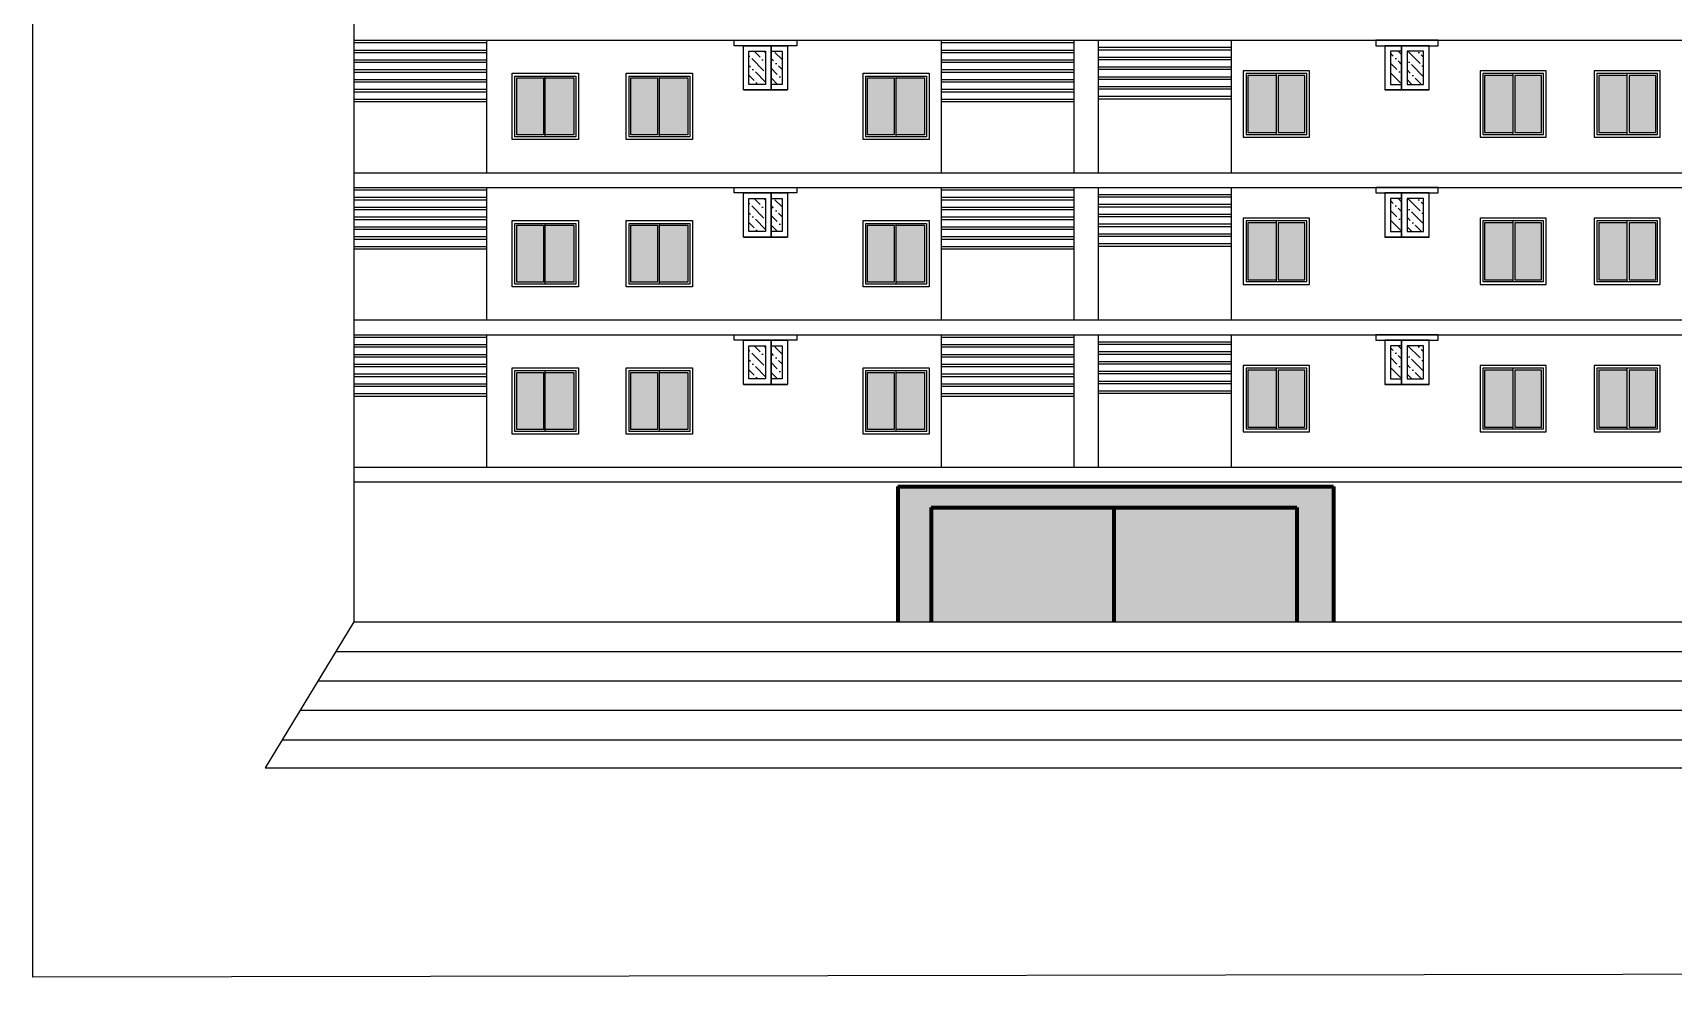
# Model space of a CAD drawing. Header units: inches. Extents: x 2674 to 28325, y -8016 to 21827.
# Drawn here: x 2678 to 5353, y 18524 to 20063 of the extents above; entities that cross this region are included whole.
import ezdxf

# ---------------------------------------------------------------- set-up
doc = ezdxf.new("R2010")
doc.units = ezdxf.units.IN
doc.header["$MEASUREMENT"] = 0
pattern_1 = [(45, (-760.158, 22707.1975), (3.977476, 14.584077), [18.75, -3.75, 0, -3.75])]
pattern_2 = [(135, (28842.406, 230285.227), (-21.87611604, 5.96621347), [28.125, -5.625, 0, -5.625])]
pattern_3 = [(135, (28842.406, 230525.227), (-21.87611604, 5.96621347), [28.125, -5.625, 0, -5.625])]
pattern_4 = [(135, (28842.406, 230765.227), (-21.87611604, 5.96621347), [28.125, -5.625, 0, -5.625])]

# ---------------------------------------------------------------- blocks, each defined once
blk = doc.blocks.new('*U12')
for p, q in [((1.5, 1.5), (1.5, 34.5)), ((1.5, 34.5), (18, 34.5)), ((18, 1.5), (18, 34.5)), ((18, 34.5), (34.5, 34.5)), ((34.5, 34.5), (34.5, 1.5)), ((18, 1.5), (1.5, 1.5)), ((34.5, 1.5), (18, 1.5))]:
    blk.add_line(p, q)
blk.add_lwpolyline([(0, 0), (0, 36), (36, 36), (36, 0)], close=True)
for points in [[(17, 33.5), (17, 2.5), (2.5, 2.5), (2.5, 33.5), (17, 33.5)], [(18, 33.5), (33.5, 33.5), (33.5, 2.5), (18, 2.5)]]:
    blk.add_lwpolyline(points)

msp = doc.modelspace()

# ---------------------------------------------------------------- hatches: boundary and pattern name
at = {"transparency": 33554687}
h = msp.add_hatch(dxfattribs=at)
h.set_pattern_fill('ANSI36', color=256, scale=60)
h.set_pattern_definition(pattern_1)
h.paths.add_polyline_path([(3560, 20229.08), (3513.5, 20229.08), (3513.5, 20136.08), (3560, 20136.08)])
h.paths.add_polyline_path([(3510.5, 20229.08), (3467, 20229.08), (3467, 20136.08), (3510.5, 20136.08)])
h.paths.add_polyline_path([(3560, 19989.08), (3513.5, 19989.08), (3513.5, 19896.08), (3560, 19896.08)])
h.paths.add_polyline_path([(3510.5, 19989.08), (3467, 19989.08), (3467, 19896.08), (3510.5, 19896.08)])
h.paths.add_polyline_path([(3510.5, 19749.08), (3467, 19749.08), (3467, 19656.08), (3510.5, 19656.08)])
h.paths.add_polyline_path([(3560, 19749.08), (3513.5, 19749.08), (3513.5, 19656.08), (3560, 19656.08)])
h.paths.add_polyline_path([(3560, 19509.08), (3513.5, 19509.08), (3513.5, 19416.08), (3560, 19416.08)])
h.paths.add_polyline_path([(3510.5, 19509.08), (3467, 19509.08), (3467, 19416.08), (3510.5, 19416.08)])
h.paths.add_polyline_path([(3560, 20469.08), (3513.5, 20469.08), (3513.5, 20376.08), (3560, 20376.08)])
h.paths.add_polyline_path([(3510.5, 20469.08), (3467, 20469.08), (3467, 20376.08), (3510.5, 20376.08)])
h.paths.add_polyline_path([(3560, 20709.08), (3513.5, 20709.08), (3513.5, 20616.08), (3560, 20616.08)])
h.paths.add_polyline_path([(3510.5, 20709.08), (3467, 20709.08), (3467, 20616.08), (3510.5, 20616.08)])
h.paths.add_polyline_path([(3560, 20949.08), (3513.5, 20949.08), (3513.5, 20856.08), (3560, 20856.08)])
h.paths.add_polyline_path([(3510.5, 20949.08), (3467, 20949.08), (3467, 20856.08), (3510.5, 20856.08)])
h.paths.add_polyline_path([(3560, 21189.08), (3513.5, 21189.08), (3513.5, 21096.08), (3560, 21096.08)])
h.paths.add_polyline_path([(3510.5, 21189.08), (3467, 21189.08), (3467, 21096.08), (3510.5, 21096.08)])
h.paths.add_polyline_path([(3560, 21429.08), (3513.5, 21429.08), (3513.5, 21336.08), (3560, 21336.08)])
h.paths.add_polyline_path([(3510.5, 21429.08), (3467, 21429.08), (3467, 21336.08), (3510.5, 21336.08)])
h = msp.add_hatch(dxfattribs=at)
h.set_pattern_fill('ANSI36', color=256, scale=60)
h.set_pattern_definition([(45, (-574.158, 22707.1975), (3.977476, 14.584077), [18.75, -3.75, 0, -3.75])])
h.paths.add_polyline_path([(3699.5, 20136.08), (3746, 20136.08), (3746, 20229.08), (3699.5, 20229.08)])
h.paths.add_polyline_path([(3696.5, 20229.08), (3653, 20229.08), (3653, 20136.08), (3696.5, 20136.08)])
h.paths.add_polyline_path([(3746, 19989.08), (3699.5, 19989.08), (3699.5, 19896.08), (3746, 19896.08)])
h.paths.add_polyline_path([(3696.5, 19989.08), (3653, 19989.08), (3653, 19896.08), (3696.5, 19896.08)])
h.paths.add_polyline_path([(3696.5, 19749.08), (3653, 19749.08), (3653, 19656.08), (3696.5, 19656.08)])
h.paths.add_polyline_path([(3746, 19749.08), (3699.5, 19749.08), (3699.5, 19656.08), (3746, 19656.08)])
h.paths.add_polyline_path([(3746, 19509.08), (3699.5, 19509.08), (3699.5, 19416.08), (3746, 19416.08)])
h.paths.add_polyline_path([(3696.5, 19509.08), (3653, 19509.08), (3653, 19416.08), (3696.5, 19416.08)])
h.paths.add_polyline_path([(3699.5, 20376.08), (3746, 20376.08), (3746, 20469.08), (3699.5, 20469.08)])
h.paths.add_polyline_path([(3653, 20376.08), (3696.5, 20376.08), (3696.5, 20469.08), (3653, 20469.08)])
h.paths.add_polyline_path([(3699.5, 20616.08), (3746, 20616.08), (3746, 20709.08), (3699.5, 20709.08)])
h.paths.add_polyline_path([(3696.5, 20709.08), (3653, 20709.08), (3653, 20616.08), (3696.5, 20616.08)])
h.paths.add_polyline_path([(3699.5, 20856.08), (3746, 20856.08), (3746, 20949.08), (3699.5, 20949.08)])
h.paths.add_polyline_path([(3696.5, 20949.08), (3653, 20949.08), (3653, 20856.08), (3696.5, 20856.08)])
h.paths.add_polyline_path([(3699.5, 21096.08), (3746, 21096.08), (3746, 21189.08), (3699.5, 21189.08)])
h.paths.add_polyline_path([(3653, 21096.08), (3696.5, 21096.08), (3696.5, 21189.08), (3653, 21189.08)])
h.paths.add_polyline_path([(3746, 21429.08), (3699.5, 21429.08), (3699.5, 21336.08), (3746, 21336.08)])
h.paths.add_polyline_path([(3696.5, 21429.08), (3653, 21429.08), (3653, 21336.08), (3696.5, 21336.08)])
h = msp.add_hatch(dxfattribs=at)
h.set_pattern_fill('ANSI36', color=256, scale=60)
h.set_pattern_definition([(45, (-188.158, 22707.1975), (3.977476, 14.584077), [18.75, -3.75, 0, -3.75])])
h.paths.add_polyline_path([(4132, 20229.08), (4085.5, 20229.08), (4085.5, 20136.08), (4132, 20136.08)])
h.paths.add_polyline_path([(4082.5, 20229.08), (4039, 20229.08), (4039, 20136.08), (4082.5, 20136.08)])
h.paths.add_polyline_path([(4132, 19989.08), (4085.5, 19989.08), (4085.5, 19896.08), (4132, 19896.08)])
h.paths.add_polyline_path([(4082.5, 19989.08), (4039, 19989.08), (4039, 19896.08), (4082.5, 19896.08)])
h.paths.add_polyline_path([(4082.5, 19749.08), (4039, 19749.08), (4039, 19656.08), (4082.5, 19656.08)])
h.paths.add_polyline_path([(4132, 19749.08), (4085.5, 19749.08), (4085.5, 19656.08), (4132, 19656.08)])
h.paths.add_polyline_path([(4132, 19509.08), (4085.5, 19509.08), (4085.5, 19416.08), (4132, 19416.08)])
h.paths.add_polyline_path([(4082.5, 19509.08), (4039, 19509.08), (4039, 19416.08), (4082.5, 19416.08)])
h.paths.add_polyline_path([(4132, 20469.08), (4085.5, 20469.08), (4085.5, 20376.08), (4132, 20376.08)])
h.paths.add_polyline_path([(4082.5, 20469.08), (4039, 20469.08), (4039, 20376.08), (4082.5, 20376.08)])
h.paths.add_polyline_path([(4132, 20709.08), (4085.5, 20709.08), (4085.5, 20616.08), (4132, 20616.08)])
h.paths.add_polyline_path([(4082.5, 20709.08), (4039, 20709.08), (4039, 20616.08), (4082.5, 20616.08)])
h.paths.add_polyline_path([(4132, 20949.08), (4085.5, 20949.08), (4085.5, 20856.08), (4132, 20856.08)])
h.paths.add_polyline_path([(4082.5, 20949.08), (4039, 20949.08), (4039, 20856.08), (4082.5, 20856.08)])
h.paths.add_polyline_path([(4132, 21189.08), (4085.5, 21189.08), (4085.5, 21096.08), (4132, 21096.08)])
h.paths.add_polyline_path([(4082.5, 21189.08), (4039, 21189.08), (4039, 21096.08), (4082.5, 21096.08)])
h.paths.add_polyline_path([(4132, 21429.08), (4085.5, 21429.08), (4085.5, 21336.08), (4132, 21336.08)])
h.paths.add_polyline_path([(4082.5, 21429.08), (4039, 21429.08), (4039, 21336.08), (4082.5, 21336.08)])
h = msp.add_hatch(dxfattribs=at)
h.set_pattern_fill('ANSI36', color=256, scale=60)
h.set_pattern_definition(pattern_1)
h.paths.add_polyline_path([(4752, 21429.08), (4708.5, 21429.08), (4708.5, 21336.08), (4752, 21336.08)])
h.paths.add_polyline_path([(4705.5, 21429.08), (4659, 21429.08), (4659, 21336.08), (4705.5, 21336.08)])
h.paths.add_polyline_path([(4752, 21193.08), (4708.5, 21193.08), (4708.5, 21100.08), (4752, 21100.08)])
h.paths.add_polyline_path([(4705.5, 21193.08), (4659, 21193.08), (4659, 21100.08), (4705.5, 21100.08)])
h.paths.add_polyline_path([(5091.5, 21429.08), (5045, 21429.08), (5045, 21336.08), (5091.5, 21336.08)])
h.paths.add_polyline_path([(5138, 21429.08), (5094.5, 21429.08), (5094.5, 21336.08), (5138, 21336.08)])
h.paths.add_polyline_path([(5277.5, 21429.08), (5231, 21429.08), (5231, 21336.08), (5277.5, 21336.08)])
h.paths.add_polyline_path([(5324, 21429.08), (5280.5, 21429.08), (5280.5, 21336.08), (5324, 21336.08)])
h.paths.add_polyline_path([(5324, 21193.08), (5280.5, 21193.08), (5280.5, 21100.08), (5324, 21100.08)])
h.paths.add_polyline_path([(5277.5, 21193.08), (5231, 21193.08), (5231, 21100.08), (5277.5, 21100.08)])
h.paths.add_polyline_path([(5138, 21193.08), (5094.5, 21193.08), (5094.5, 21100.08), (5138, 21100.08)])
h.paths.add_polyline_path([(5091.5, 21193.08), (5045, 21193.08), (5045, 21100.08), (5091.5, 21100.08)])
h.paths.add_polyline_path([(5138, 20953.08), (5094.5, 20953.08), (5094.5, 20860.08), (5138, 20860.08)])
h.paths.add_polyline_path([(5091.5, 20953.08), (5045, 20953.08), (5045, 20860.08), (5091.5, 20860.08)])
h.paths.add_polyline_path([(5324, 20953.08), (5280.5, 20953.08), (5280.5, 20860.08), (5324, 20860.08)])
h.paths.add_polyline_path([(5277.5, 20953.08), (5231, 20953.08), (5231, 20860.08), (5277.5, 20860.08)])
h.paths.add_polyline_path([(4752, 20953.08), (4708.5, 20953.08), (4708.5, 20860.08), (4752, 20860.08)])
h.paths.add_polyline_path([(4705.5, 20953.08), (4659, 20953.08), (4659, 20860.08), (4705.5, 20860.08)])
h.paths.add_polyline_path([(4752, 20713.08), (4708.5, 20713.08), (4708.5, 20620.08), (4752, 20620.08)])
h.paths.add_polyline_path([(4705.5, 20713.08), (4659, 20713.08), (4659, 20620.08), (4705.5, 20620.08)])
h.paths.add_polyline_path([(5138, 20713.08), (5094.5, 20713.08), (5094.5, 20620.08), (5138, 20620.08)])
h.paths.add_polyline_path([(5091.5, 20713.08), (5045, 20713.08), (5045, 20620.08), (5091.5, 20620.08)])
h.paths.add_polyline_path([(5277.5, 20713.08), (5231, 20713.08), (5231, 20620.08), (5277.5, 20620.08)])
h.paths.add_polyline_path([(5324, 20713.08), (5280.5, 20713.08), (5280.5, 20620.08), (5324, 20620.08)])
h.paths.add_polyline_path([(5324, 20473.08), (5280.5, 20473.08), (5280.5, 20380.08), (5324, 20380.08)])
h.paths.add_polyline_path([(5277.5, 20473.08), (5231, 20473.08), (5231, 20380.08), (5277.5, 20380.08)])
h.paths.add_polyline_path([(5138, 20473.08), (5094.5, 20473.08), (5094.5, 20380.08), (5138, 20380.08)])
h.paths.add_polyline_path([(5091.5, 20473.08), (5045, 20473.08), (5045, 20380.08), (5091.5, 20380.08)])
h.paths.add_polyline_path([(4752, 20473.08), (4708.5, 20473.08), (4708.5, 20380.08), (4752, 20380.08)])
h.paths.add_polyline_path([(4705.5, 20473.08), (4659, 20473.08), (4659, 20380.08), (4705.5, 20380.08)])
h.paths.add_polyline_path([(5373.5, 20290.58), (4969.5, 20290.58), (4969.5, 20281.58), (4954.5, 20281.58), (4954.5, 20209.58), (4909.5, 20209.58), (4882.5, 20209.58), (4882.5, 20281.58), (4867.5, 20281.58), (4867.5, 20290.58), (4631.5, 20290.58), (4631.5, 20074.58), (5373.5, 20074.58)], flags=17)
h.paths.add_polyline_path([(4708.5, 20140.08), (4752, 20140.08), (4752, 20233.08), (4708.5, 20233.08)], flags=0)
h.paths.add_polyline_path([(4705.5, 20137.08), (4755, 20137.08), (4755, 20236.08), (4705.5, 20236.08)], flags=0)
h.paths.add_polyline_path([(4759.5, 20240.58), (4651.5, 20240.58), (4651.5, 20132.58), (4759.5, 20132.58)], flags=0)
h.paths.add_polyline_path([(5037.5, 20240.58), (5145.5, 20240.58), (5145.5, 20132.58), (5037.5, 20132.58)], flags=0)
h.paths.add_polyline_path([(5042, 20236.08), (5091.5, 20236.08), (5141, 20236.08), (5141, 20137.08), (5091.5, 20137.08), (5042, 20137.08)], flags=0)
h.paths.add_polyline_path([(5045, 20233.08), (5091.5, 20233.08), (5091.5, 20140.08), (5045, 20140.08)], flags=0)
h.paths.add_polyline_path([(5094.5, 20233.08), (5138, 20233.08), (5138, 20140.08), (5094.5, 20140.08)], flags=0)
h.paths.add_polyline_path([(5223.5, 20240.58), (5331.5, 20240.58), (5331.5, 20132.58), (5223.5, 20132.58)], flags=0)
h.paths.add_polyline_path([(5228, 20236.08), (5277.5, 20236.08), (5327, 20236.08), (5327, 20137.08), (5277.5, 20137.08), (5228, 20137.08)], flags=0)
h.paths.add_polyline_path([(5231, 20233.08), (5277.5, 20233.08), (5277.5, 20140.08), (5231, 20140.08)], flags=0)
h.paths.add_polyline_path([(5280.5, 20233.08), (5324, 20233.08), (5324, 20140.08), (5280.5, 20140.08)], flags=0)
h.paths.add_polyline_path([(5373.5, 20290.58), (4969.5, 20290.58), (4969.5, 20281.58), (4954.5, 20281.58), (4954.5, 20209.58), (4882.5, 20209.58), (4882.5, 20281.58), (4867.5, 20281.58), (4867.5, 20290.58), (4631.5, 20290.58), (4631.5, 20074.58), (5373.5, 20074.58)], flags=17)
h.paths.add_polyline_path([(4759.5, 20132.58), (4651.5, 20132.58), (4651.5, 20240.58), (4759.5, 20240.58)], flags=0)
h.paths.add_polyline_path([(4755, 20137.08), (4705.5, 20137.08), (4656, 20137.08), (4656, 20236.08), (4705.5, 20236.08), (4755, 20236.08)], flags=0)
h.paths.add_polyline_path([(4752, 20140.08), (4708.5, 20140.08), (4708.5, 20233.08), (4752, 20233.08)], flags=0)
h.paths.add_polyline_path([(4705.5, 20140.08), (4659, 20140.08), (4659, 20233.08), (4705.5, 20233.08)], flags=0)
h.paths.add_polyline_path([(4752, 19993.08), (4708.5, 19993.08), (4708.5, 19900.08), (4752, 19900.08)])
h.paths.add_polyline_path([(4705.5, 19993.08), (4659, 19993.08), (4659, 19900.08), (4705.5, 19900.08)])
h.paths.add_polyline_path([(5138, 19993.08), (5094.5, 19993.08), (5094.5, 19900.08), (5138, 19900.08)])
h.paths.add_polyline_path([(5091.5, 19993.08), (5045, 19993.08), (5045, 19900.08), (5091.5, 19900.08)])
h.paths.add_polyline_path([(5324, 19993.08), (5280.5, 19993.08), (5280.5, 19900.08), (5324, 19900.08)])
h.paths.add_polyline_path([(5277.5, 19993.08), (5231, 19993.08), (5231, 19900.08), (5277.5, 19900.08)])
h.paths.add_polyline_path([(5277.5, 20233.08), (5231, 20233.08), (5231, 20140.08), (5277.5, 20140.08)], flags=0)
h.paths.add_polyline_path([(5324, 20233.08), (5280.5, 20233.08), (5280.5, 20140.08), (5324, 20140.08)], flags=0)
h.paths.add_polyline_path([(5324, 19753.08), (5280.5, 19753.08), (5280.5, 19660.08), (5324, 19660.08)])
h.paths.add_polyline_path([(5277.5, 19753.08), (5231, 19753.08), (5231, 19660.08), (5277.5, 19660.08)])
h.paths.add_polyline_path([(5138, 19753.08), (5094.5, 19753.08), (5094.5, 19660.08), (5138, 19660.08)])
h.paths.add_polyline_path([(5091.5, 19753.08), (5045, 19753.08), (5045, 19660.08), (5091.5, 19660.08)])
h.paths.add_polyline_path([(4752, 19753.08), (4708.5, 19753.08), (4708.5, 19660.08), (4752, 19660.08)])
h.paths.add_polyline_path([(4705.5, 19753.08), (4659, 19753.08), (4659, 19660.08), (4705.5, 19660.08)])
h.paths.add_polyline_path([(4705.5, 19513.08), (4659, 19513.08), (4659, 19420.08), (4705.5, 19420.08)])
h.paths.add_polyline_path([(4752, 19513.08), (4708.5, 19513.08), (4708.5, 19420.08), (4752, 19420.08)])
h.paths.add_polyline_path([(5138, 19513.08), (5094.5, 19513.08), (5094.5, 19420.08), (5138, 19420.08)])
h.paths.add_polyline_path([(5091.5, 19513.08), (5045, 19513.08), (5045, 19420.08), (5091.5, 19420.08)])
h.paths.add_polyline_path([(5324, 19513.08), (5280.5, 19513.08), (5280.5, 19420.08), (5324, 19420.08)])
h.paths.add_polyline_path([(5277.5, 19513.08), (5231, 19513.08), (5231, 19420.08), (5277.5, 19420.08)])
at = {"true_color": 0x000000}
h = msp.add_hatch(dxfattribs=at)
h.set_pattern_fill('ANSI36', color=18, scale=90, angle=90, style=0)
h.set_pattern_definition(pattern_4)
h.paths.add_polyline_path([(3872.5, 20032.58), (3845.5, 20032.58), (3845.5, 19978.58), (3872.5, 19978.58)])
h = msp.add_hatch(dxfattribs=at)
h.set_pattern_fill('ANSI36', color=18, scale=90, angle=90, style=0)
h.set_pattern_definition(pattern_4)
h.paths.add_polyline_path([(3899.5, 20032.58), (3881.5, 20032.58), (3881.5, 19978.58), (3899.5, 19978.58)])
h = msp.add_hatch(dxfattribs=at)
h.set_pattern_fill('ANSI36', color=18, scale=90, angle=90, style=0)
h.set_pattern_definition(pattern_4)
h.paths.add_polyline_path([(4891.5, 20032.58), (4909.5, 20032.58), (4909.5, 19978.58), (4891.5, 19978.58)])
h = msp.add_hatch(dxfattribs=at)
h.set_pattern_fill('ANSI36', color=18, scale=90, angle=90, style=0)
h.set_pattern_definition(pattern_4)
h.paths.add_polyline_path([(4918.5, 20032.58), (4918.5, 19978.58), (4945.5, 19978.58), (4945.5, 20032.58)])
h = msp.add_hatch(dxfattribs=at)
h.set_pattern_fill('ANSI36', color=18, scale=90, angle=90, style=0)
h.set_pattern_definition(pattern_3)
h.paths.add_polyline_path([(3872.5, 19792.58), (3845.5, 19792.58), (3845.5, 19738.58), (3872.5, 19738.58)])
h = msp.add_hatch(dxfattribs=at)
h.set_pattern_fill('ANSI36', color=18, scale=90, angle=90, style=0)
h.set_pattern_definition(pattern_3)
h.paths.add_polyline_path([(3899.5, 19792.58), (3881.5, 19792.58), (3881.5, 19738.58), (3899.5, 19738.58)])
h = msp.add_hatch(dxfattribs=at)
h.set_pattern_fill('ANSI36', color=18, scale=90, angle=90, style=0)
h.set_pattern_definition(pattern_3)
h.paths.add_polyline_path([(4891.5, 19792.58), (4909.5, 19792.58), (4909.5, 19738.58), (4891.5, 19738.58)])
h = msp.add_hatch(dxfattribs=at)
h.set_pattern_fill('ANSI36', color=18, scale=90, angle=90, style=0)
h.set_pattern_definition(pattern_3)
h.paths.add_polyline_path([(4918.5, 19792.58), (4918.5, 19738.58), (4945.5, 19738.58), (4945.5, 19792.58)])
h = msp.add_hatch(dxfattribs=at)
h.set_pattern_fill('ANSI36', color=18, scale=90, angle=90, style=0)
h.set_pattern_definition(pattern_2)
h.paths.add_polyline_path([(3872.5, 19552.58), (3845.5, 19552.58), (3845.5, 19498.58), (3872.5, 19498.58)])
h = msp.add_hatch(dxfattribs=at)
h.set_pattern_fill('ANSI36', color=18, scale=90, angle=90, style=0)
h.set_pattern_definition(pattern_2)
h.paths.add_polyline_path([(3899.5, 19552.58), (3881.5, 19552.58), (3881.5, 19498.58), (3899.5, 19498.58)])
h = msp.add_hatch(dxfattribs=at)
h.set_pattern_fill('ANSI36', color=18, scale=90, angle=90, style=0)
h.set_pattern_definition(pattern_2)
h.paths.add_polyline_path([(4891.5, 19552.58), (4909.5, 19552.58), (4909.5, 19498.58), (4891.5, 19498.58)])
h = msp.add_hatch(dxfattribs=at)
h.set_pattern_fill('ANSI36', color=18, scale=90, angle=90, style=0)
h.set_pattern_definition(pattern_2)
h.paths.add_polyline_path([(4918.5, 19552.58), (4918.5, 19498.58), (4945.5, 19498.58), (4945.5, 19552.58)])
at = {"lineweight": 100, "true_color": 0xc7c8ca}
h = msp.add_hatch(color=9, dxfattribs=at)
h.dxf.hatch_style = 1
h.paths.add_polyline_path([(4738.9, 19289.09), (4142.62, 19289.09), (4142.62, 19102.59), (4738.9, 19102.57)])
h.paths.add_polyline_path([(4798.81, 19323.29), (4088.41, 19323.29), (4088.41, 19103.41), (4142.62, 19103.41), (4142.62, 19289.09), (4738.9, 19289.09), (4738.9, 19103.39), (4798.81, 19103.38)])

# ---------------------------------------------------------------- linework, layer by layer
for p, q in [((3201.5, 21502.58), (3201.5, 19102.58)), ((3201.5, 20050.58), (5601.5, 20050.58)), ((3201.5, 20046.58), (3417.5, 20046.58)), ((3201.5, 20034.58), (3417.5, 20034.58)), ((3417.5, 20050.58), (3417.5, 19834.58)), ((3881.5, 20041.58), (3881.5, 19969.58)), ((4159.5, 19834.58), (4159.5, 20050.58)), ((4159.5, 20046.58), (4375.5, 20046.58)), ((4159.5, 20034.58), (4375.5, 20034.58)), ((4375.5, 20050.58), (4375.5, 19834.58)), ((4415.5, 19834.58), (4415.5, 20050.58)), ((4631.5, 20038.58), (4415.5, 20038.58)), ((4631.5, 20034.58), (4415.5, 20034.58)), ((4631.5, 20050.58), (4631.5, 19834.58)), ((4909.5, 20041.58), (4909.5, 19969.58)), ((3201.5, 20030.58), (3417.5, 20030.58)), ((3201.5, 20018.58), (3417.5, 20018.58)), ((3201.5, 20014.58), (3417.5, 20014.58)), ((4159.5, 20030.58), (4375.5, 20030.58)), ((4159.5, 20018.58), (4375.5, 20018.58)), ((4159.5, 20014.58), (4375.5, 20014.58)), ((4631.5, 20022.58), (4415.5, 20022.58)), ((4631.5, 20018.58), (4415.5, 20018.58)), ((3201.5, 20002.58), (3417.5, 20002.58)), ((3201.5, 19998.58), (3417.5, 19998.58)), ((3201.5, 19986.58), (3417.5, 19986.58)), ((3201.5, 19982.58), (3417.5, 19982.58)), ((4159.5, 20002.58), (4375.5, 20002.58)), ((4159.5, 19998.58), (4375.5, 19998.58)), ((4159.5, 19986.58), (4375.5, 19986.58)), ((4159.5, 19982.58), (4375.5, 19982.58)), ((4631.5, 20006.58), (4415.5, 20006.58)), ((4631.5, 20002.58), (4415.5, 20002.58)), ((4631.5, 19990.58), (4415.5, 19990.58)), ((4631.5, 19986.58), (4415.5, 19986.58)), ((3201.5, 19970.58), (3417.5, 19970.58)), ((3201.5, 19966.58), (3417.5, 19966.58)), ((3201.5, 19954.58), (3417.5, 19954.58)), ((3836.5, 19969.58), (3908.5, 19969.58)), ((4159.5, 19970.58), (4375.5, 19970.58)), ((4159.5, 19966.58), (4375.5, 19966.58)), ((4159.5, 19954.58), (4375.5, 19954.58)), ((4631.5, 19974.58), (4415.5, 19974.58)), ((4631.5, 19970.58), (4415.5, 19970.58)), ((4631.5, 19958.58), (4415.5, 19958.58)), ((4631.5, 19954.58), (4415.5, 19954.58)), ((4954.5, 19969.58), (4882.5, 19969.58)), ((3201.5, 19950.58), (3417.5, 19950.58)), ((4159.5, 19950.58), (4375.5, 19950.58)), ((3201.5, 19834.58), (5601.5, 19834.58)), ((3201.5, 19810.58), (5601.5, 19810.58)), ((3201.5, 19806.58), (3417.5, 19806.58)), ((3201.5, 19794.58), (3417.5, 19794.58)), ((3417.5, 19810.58), (3417.5, 19594.58)), ((3881.5, 19801.58), (3881.5, 19729.58)), ((4159.5, 19594.58), (4159.5, 19810.58)), ((4159.5, 19806.58), (4375.5, 19806.58)), ((4159.5, 19794.58), (4375.5, 19794.58)), ((4375.5, 19810.58), (4375.5, 19594.58)), ((4415.5, 19594.58), (4415.5, 19810.58)), ((4631.5, 19798.58), (4415.5, 19798.58)), ((4631.5, 19794.58), (4415.5, 19794.58)), ((4631.5, 19810.58), (4631.5, 19594.58)), ((4909.5, 19801.58), (4909.5, 19729.58)), ((3201.5, 19790.58), (3417.5, 19790.58)), ((3201.5, 19778.58), (3417.5, 19778.58)), ((3201.5, 19774.58), (3417.5, 19774.58)), ((4159.5, 19790.58), (4375.5, 19790.58)), ((4159.5, 19778.58), (4375.5, 19778.58)), ((4159.5, 19774.58), (4375.5, 19774.58)), ((4631.5, 19782.58), (4415.5, 19782.58)), ((4631.5, 19778.58), (4415.5, 19778.58)), ((4631.5, 19766.58), (4415.5, 19766.58)), ((3201.5, 19762.58), (3417.5, 19762.58)), ((3201.5, 19758.58), (3417.5, 19758.58)), ((3201.5, 19746.58), (3417.5, 19746.58)), ((3201.5, 19742.58), (3417.5, 19742.58)), ((4159.5, 19762.58), (4375.5, 19762.58)), ((4159.5, 19758.58), (4375.5, 19758.58)), ((4159.5, 19746.58), (4375.5, 19746.58)), ((4159.5, 19742.58), (4375.5, 19742.58)), ((4631.5, 19762.58), (4415.5, 19762.58)), ((4631.5, 19750.58), (4415.5, 19750.58)), ((4631.5, 19746.58), (4415.5, 19746.58)), ((3201.5, 19730.58), (3417.5, 19730.58)), ((3201.5, 19726.58), (3417.5, 19726.58)), ((3201.5, 19714.58), (3417.5, 19714.58)), ((3836.5, 19729.58), (3908.5, 19729.58)), ((4159.5, 19730.58), (4375.5, 19730.58)), ((4159.5, 19726.58), (4375.5, 19726.58)), ((4159.5, 19714.58), (4375.5, 19714.58)), ((4631.5, 19734.58), (4415.5, 19734.58)), ((4631.5, 19730.58), (4415.5, 19730.58)), ((4631.5, 19718.58), (4415.5, 19718.58)), ((4631.5, 19714.58), (4415.5, 19714.58)), ((4954.5, 19729.58), (4882.5, 19729.58)), ((3201.5, 19710.58), (3417.5, 19710.58)), ((4159.5, 19710.58), (4375.5, 19710.58)), ((3201.5, 19594.58), (5601.5, 19594.58)), ((3201.5, 19570.58), (3417.5, 19570.58)), ((3201.5, 19570.58), (5601.5, 19570.58)), ((3201.5, 19566.58), (3417.5, 19566.58)), ((3201.5, 19554.58), (3417.5, 19554.58)), ((3417.5, 19570.58), (3417.5, 19354.58)), ((3881.5, 19561.58), (3881.5, 19489.58)), ((4159.5, 19354.58), (4159.5, 19570.58)), ((4159.5, 19566.58), (4375.5, 19566.58)), ((4159.5, 19554.58), (4375.5, 19554.58)), ((4375.5, 19570.58), (4375.5, 19354.58)), ((4415.5, 19354.58), (4415.5, 19570.58)), ((4631.5, 19558.58), (4415.5, 19558.58)), ((4631.5, 19554.58), (4415.5, 19554.58)), ((4631.5, 19570.58), (4631.5, 19354.58)), ((4909.5, 19561.58), (4909.5, 19489.58)), ((3201.5, 19550.58), (3417.5, 19550.58)), ((3201.5, 19538.58), (3417.5, 19538.58)), ((3201.5, 19534.58), (3417.5, 19534.58)), ((4159.5, 19550.58), (4375.5, 19550.58)), ((4159.5, 19538.58), (4375.5, 19538.58)), ((4159.5, 19534.58), (4375.5, 19534.58)), ((4631.5, 19542.58), (4415.5, 19542.58)), ((4631.5, 19538.58), (4415.5, 19538.58)), ((4631.5, 19526.58), (4415.5, 19526.58)), ((3201.5, 19522.58), (3417.5, 19522.58)), ((3201.5, 19518.58), (3417.5, 19518.58)), ((3201.5, 19506.58), (3417.5, 19506.58)), ((3201.5, 19502.58), (3417.5, 19502.58)), ((4159.5, 19522.58), (4375.5, 19522.58)), ((4159.5, 19518.58), (4375.5, 19518.58)), ((4159.5, 19506.58), (4375.5, 19506.58)), ((4159.5, 19502.58), (4375.5, 19502.58)), ((4631.5, 19522.58), (4415.5, 19522.58)), ((4631.5, 19510.58), (4415.5, 19510.58)), ((4631.5, 19506.58), (4415.5, 19506.58)), ((3201.5, 19490.58), (3417.5, 19490.58)), ((3201.5, 19486.58), (3417.5, 19486.58)), ((3201.5, 19474.58), (3417.5, 19474.58)), ((3836.5, 19489.58), (3908.5, 19489.58)), ((4159.5, 19490.58), (4375.5, 19490.58)), ((4159.5, 19486.58), (4375.5, 19486.58)), ((4159.5, 19474.58), (4375.5, 19474.58)), ((4631.5, 19494.58), (4415.5, 19494.58)), ((4631.5, 19490.58), (4415.5, 19490.58)), ((4631.5, 19478.58), (4415.5, 19478.58)), ((4631.5, 19474.58), (4415.5, 19474.58)), ((4954.5, 19489.58), (4882.5, 19489.58)), ((3201.5, 19470.58), (3417.5, 19470.58)), ((4159.5, 19470.58), (4375.5, 19470.58)), ((3201.5, 19354.58), (5601.5, 19354.58)), ((3201.5, 19330.58), (5601.5, 19330.58)), ((3201.5, 19102.58), (3056.55, 18864.95)), ((3201.5, 19102.58), (5601.5, 19102.58)), ((3172.22, 19054.58), (5630.78, 19054.58)), ((3142.94, 19006.58), (5660.06, 19006.58)), ((3113.66, 18958.58), (5689.34, 18958.58)), ((3084.38, 18910.58), (5718.62, 18910.58)), ((3056.55, 18864.95), (5746.45, 18864.95))]:
    msp.add_line(p, q)
at = {"lineweight": 100}
for p, q in [((4088.41, 19323.29), (4798.81, 19323.29)), ((4088.41, 19323.29), (4088.41, 19102.58)), ((4798.81, 19323.29), (4798.81, 19102.58)), ((4142.62, 19289.09), (4738.9, 19289.09)), ((4142.62, 19289.09), (4142.62, 19102.58)), ((4440.62, 19289.09), (4440.62, 19102.58)), ((4738.9, 19289.09), (4738.9, 19102.58))]:
    msp.add_line(p, q, dxfattribs=at)
for points in [[(5918.61, 18528.82), (2678.13, 18523.6), (2677.82, 21822.25), (5918.31, 21827.47)], [(3836.5, 20041.58), (3908.5, 20041.58), (3908.5, 19969.58), (3836.5, 19969.58)], [(3836.5, 20041.58), (3881.5, 20041.58), (3881.5, 19969.58), (3836.5, 19969.58)], [(3881.5, 20041.58), (3908.5, 20041.58), (3908.5, 19969.58), (3881.5, 19969.58)], [(4954.5, 20041.58), (4882.5, 20041.58), (4882.5, 19969.58), (4954.5, 19969.58)], [(4909.5, 20041.58), (4882.5, 20041.58), (4882.5, 19969.58), (4909.5, 19969.58)], [(4954.5, 20041.58), (4909.5, 20041.58), (4909.5, 19969.58), (4954.5, 19969.58)], [(3845.5, 20032.58), (3872.5, 20032.58), (3872.5, 19978.58), (3845.5, 19978.58)], [(4945.5, 20032.58), (4918.5, 20032.58), (4918.5, 19978.58), (4945.5, 19978.58)], [(3836.5, 19801.58), (3908.5, 19801.58), (3908.5, 19729.58), (3836.5, 19729.58)], [(3836.5, 19801.58), (3881.5, 19801.58), (3881.5, 19729.58), (3836.5, 19729.58)], [(3881.5, 19801.58), (3908.5, 19801.58), (3908.5, 19729.58), (3881.5, 19729.58)], [(4954.5, 19801.58), (4882.5, 19801.58), (4882.5, 19729.58), (4954.5, 19729.58)], [(4909.5, 19801.58), (4882.5, 19801.58), (4882.5, 19729.58), (4909.5, 19729.58)], [(4954.5, 19801.58), (4909.5, 19801.58), (4909.5, 19729.58), (4954.5, 19729.58)], [(3845.5, 19792.58), (3872.5, 19792.58), (3872.5, 19738.58), (3845.5, 19738.58)], [(4945.5, 19792.58), (4918.5, 19792.58), (4918.5, 19738.58), (4945.5, 19738.58)], [(3836.5, 19561.58), (3908.5, 19561.58), (3908.5, 19489.58), (3836.5, 19489.58)], [(3836.5, 19561.58), (3881.5, 19561.58), (3881.5, 19489.58), (3836.5, 19489.58)], [(3845.5, 19552.58), (3872.5, 19552.58), (3872.5, 19498.58), (3845.5, 19498.58)], [(3881.5, 19561.58), (3908.5, 19561.58), (3908.5, 19489.58), (3881.5, 19489.58)], [(4954.5, 19561.58), (4882.5, 19561.58), (4882.5, 19489.58), (4954.5, 19489.58)], [(4909.5, 19561.58), (4882.5, 19561.58), (4882.5, 19489.58), (4909.5, 19489.58)], [(4954.5, 19561.58), (4909.5, 19561.58), (4909.5, 19489.58), (4954.5, 19489.58)], [(4945.5, 19552.58), (4918.5, 19552.58), (4918.5, 19498.58), (4945.5, 19498.58)]]:
    msp.add_lwpolyline(points, close=True)
for points in [[(3836.5, 20041.58), (3821.5, 20041.58), (3821.5, 20050.58), (3908.5, 20050.58), (3923.5, 20050.58), (3923.5, 20041.58), (3836.5, 20041.58)], [(4954.5, 20041.58), (4969.5, 20041.58), (4969.5, 20050.58), (4882.5, 20050.58), (4867.5, 20050.58), (4867.5, 20041.58), (4954.5, 20041.58)], [(3881.5, 20032.58), (3899.5, 20032.58), (3899.5, 19978.58), (3881.5, 19978.58)], [(4909.5, 20032.58), (4891.5, 20032.58), (4891.5, 19978.58), (4909.5, 19978.58)], [(3836.5, 19801.58), (3821.5, 19801.58), (3821.5, 19810.58), (3908.5, 19810.58), (3923.5, 19810.58), (3923.5, 19801.58), (3836.5, 19801.58)], [(4954.5, 19801.58), (4969.5, 19801.58), (4969.5, 19810.58), (4882.5, 19810.58), (4867.5, 19810.58), (4867.5, 19801.58), (4954.5, 19801.58)], [(3881.5, 19792.58), (3899.5, 19792.58), (3899.5, 19738.58), (3881.5, 19738.58)], [(4909.5, 19792.58), (4891.5, 19792.58), (4891.5, 19738.58), (4909.5, 19738.58)], [(3836.5, 19561.58), (3821.5, 19561.58), (3821.5, 19570.58), (3908.5, 19570.58), (3923.5, 19570.58), (3923.5, 19561.58), (3836.5, 19561.58)], [(3881.5, 19552.58), (3899.5, 19552.58), (3899.5, 19498.58), (3881.5, 19498.58)], [(4954.5, 19561.58), (4969.5, 19561.58), (4969.5, 19570.58), (4882.5, 19570.58), (4867.5, 19570.58), (4867.5, 19561.58), (4954.5, 19561.58)], [(4909.5, 19552.58), (4891.5, 19552.58), (4891.5, 19498.58), (4909.5, 19498.58)]]:
    msp.add_lwpolyline(points)

# ---------------------------------------------------------------- block references
at = {"yscale": 3, "zscale": 3}
for p, xscale in [((3459.5, 19888.58), 3), ((3645.5, 19888.58), 3), ((4031.5, 19888.58), 3), ((4759.5, 19892.58), -3), ((5145.5, 19892.58), -3), ((5331.5, 19892.58), -3), ((3459.5, 19648.58), 3), ((3645.5, 19648.58), 3), ((4031.5, 19648.58), 3), ((4759.5, 19652.58), -3), ((5145.5, 19652.58), -3), ((5331.5, 19652.58), -3), ((3459.5, 19408.58), 3), ((3645.5, 19408.58), 3), ((4031.5, 19408.58), 3), ((4759.5, 19412.58), -3), ((5145.5, 19412.58), -3), ((5331.5, 19412.58), -3)]:
    msp.add_blockref('*U12', p, dxfattribs=dict(at, xscale=xscale))

doc.saveas('drawing.dxf')
